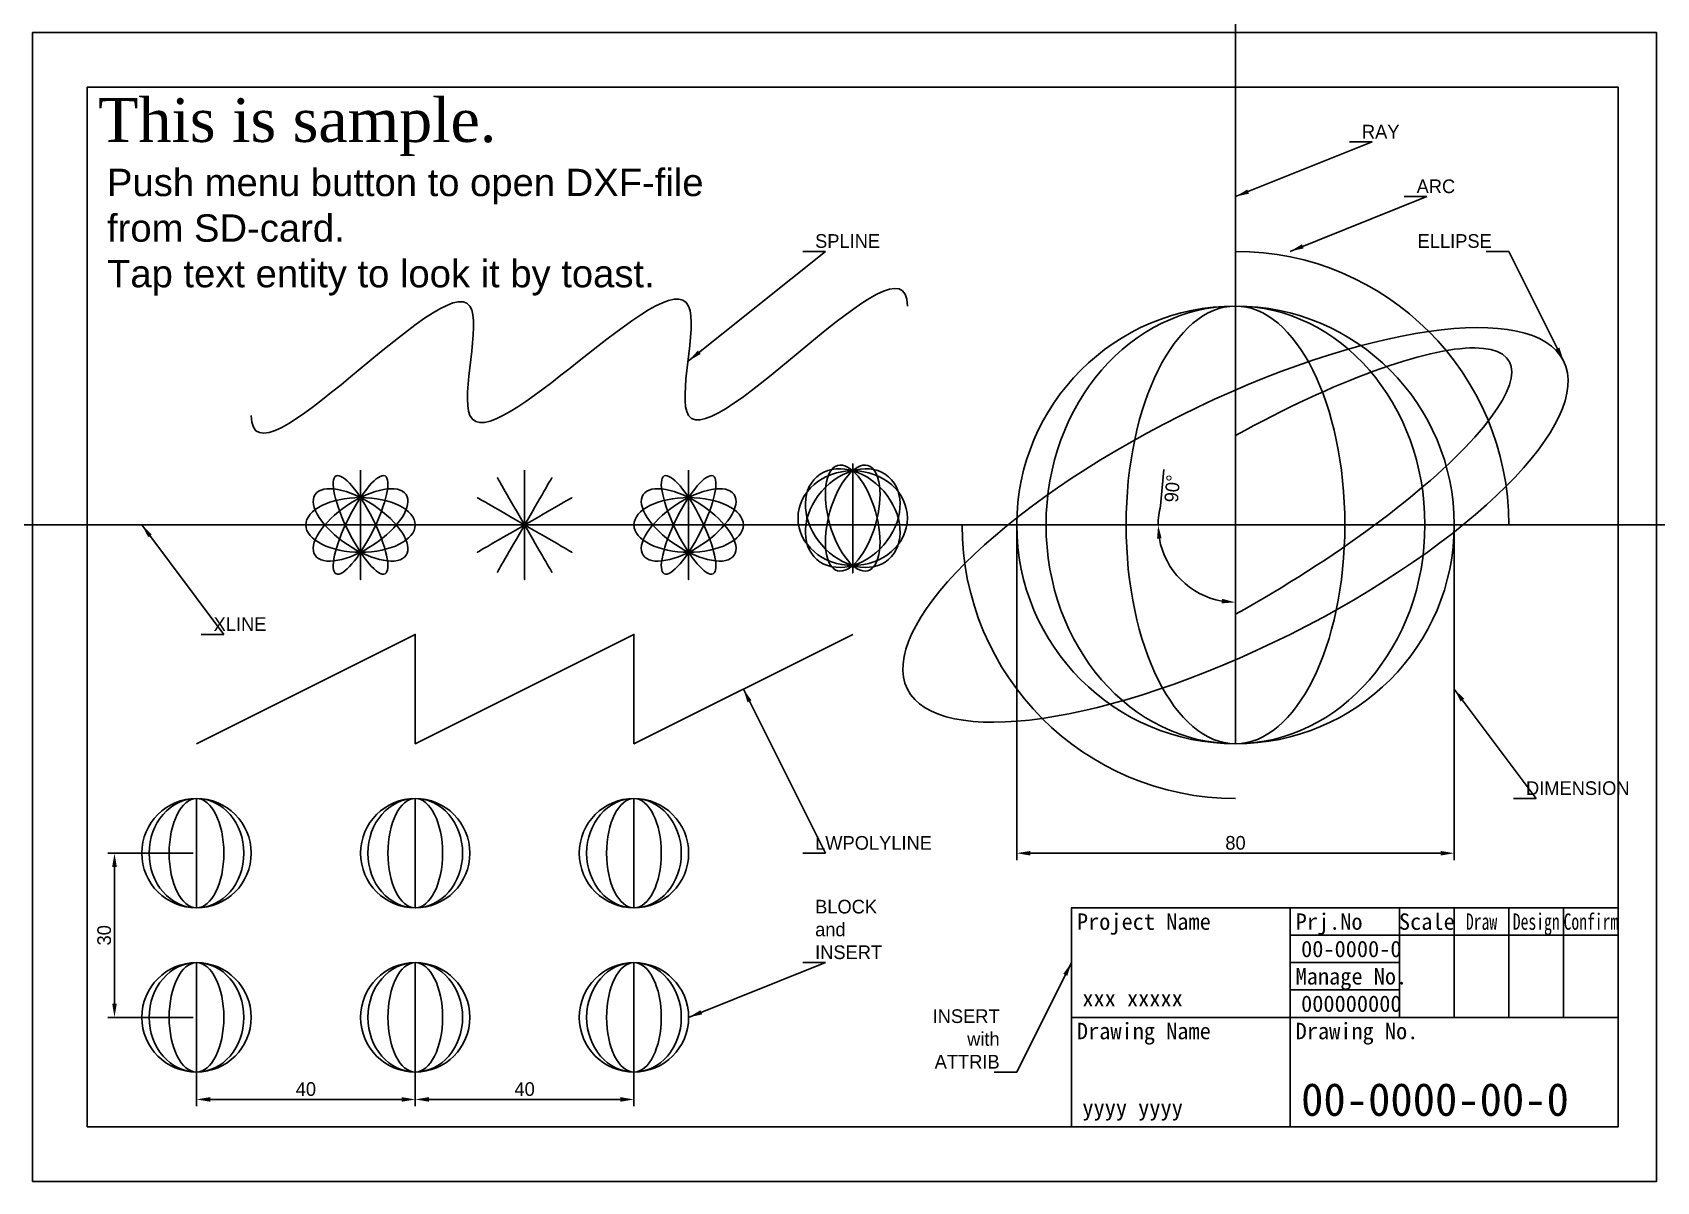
# Model space of a CAD drawing. Extents: x 0 to 297, y 0 to 210.
import ezdxf
from ezdxf.enums import TextEntityAlignment as Align

# ---------------------------------------------------------------- set-up
doc = ezdxf.new("R2010")
doc.units = 0
doc.layers.get('0').update_dxf_attribs({"color": 255})
for name, color, linetype in [('寸法', 3, 'Continuous'), ('用紙', 8, 'Continuous'), ('補助線', 4, 'Continuous'), ('説明', 30, 'Continuous')]:
    doc.layers.add(name, color=color, linetype=linetype)
doc.styles.add('ANNOTAION', font='ARIAL.TTF', dxfattribs={"height": 5})
doc.styles.add('CAPTION', font='TIMES.TTF', dxfattribs={"height": 8})
doc.styles.add('図番', font='MS Gothic.ttf', dxfattribs={"height": 6})
doc.styles.add('項目名', font='MS Gothic.ttf', dxfattribs={"height": 3})
doc.dimstyles.get("Standard").update_dxf_attribs({"dimtxt": 2.5, "dimasz": 2.5, "dimexe": 1.25, "dimexo": 0.625, "dimtad": 1, "dimdec": 4, "dimdsep": 46, "dimlunit": 6, "dimtxsty": 'Standard', "dimcen": 2.5, "dimadec": 0, "dimazin": 0, "dimtfac": 1, "dimtdec": 4, "dimtmove": 0, "dimatfit": 3, "dimfxl": 1, "dimtolj": 1, "dimtzin": 0, "dimarcsym": 0})

# ---------------------------------------------------------------- blocks, each defined once
blk = doc.blocks.new('A4横')
at = {"layer": '用紙'}
blk.add_lwpolyline([(0, 0), (297, 0), (297, 210), (0, 210)], close=True, dxfattribs=at)
blk = doc.blocks.new('A4横枠')
at = {"layer": '用紙'}
blk.add_lwpolyline([(10, 10), (290, 10), (290, 200), (10, 200)], close=True, dxfattribs=at)
blk = doc.blocks.new('BALL')
blk.add_circle((0, 0), 10)
at = {"extrusion": (0.5, 0, 0.866025)}
blk.add_circle((0, 0), 10, dxfattribs=at)
at = {"extrusion": (0.5, 0, -0.866025)}
blk.add_circle((0, 0), 10, dxfattribs=at)
at = {"extrusion": (0.866025, 0, 0.5)}
blk.add_circle((0, 0), 10, dxfattribs=at)
at = {"extrusion": (0.866025, 0, -0.5)}
blk.add_circle((0, 0), 10, dxfattribs=at)
at = {"extrusion": (1, 0, 6.12303e-17)}
blk.add_circle((0, 0), 10, dxfattribs=at)
blk = doc.blocks.new('*D7')
at = {"color": 0, "linetype": 'ByBlock', "lineweight": -2}
for p, q in [((180, 119.38), (180, 58.75)), ((260, 119.38), (260, 58.75)), ((182.5, 60), (257.5, 60))]:
    blk.add_line(p, q, dxfattribs=at)
at = {"color": 0, "linetype": 'ByBlock'}
for points in [[(180, 60), (182.5, 59.58), (182.5, 60.42)], [(260, 60), (257.5, 59.58), (257.5, 60.42)]]:
    blk.add_solid(points, dxfattribs=at)
at = {"layer": 'DEFPOINTS', "color": 0, "linetype": 'ByBlock'}
for p in [(180, 120), (260, 120)]:
    blk.add_point(p, dxfattribs=at)
at = {"color": 0, "linetype": 'ByBlock', "insert": (220, 61.88), "char_height": 2.5, "attachment_point": 5}
blk.add_mtext('\\A1;80', dxfattribs=at)
blk = doc.blocks.new('管理票', base_point=(100, 0))
at = {"layer": '用紙'}
for p, q in [((40, 0), (40, 40)), ((60, 40), (60, 20)), ((70, 40), (70, 20)), ((80, 40), (80, 20)), ((90, 40), (90, 20)), ((40, 35), (100, 35)), ((40, 30), (60, 30)), ((40, 25), (60, 25)), ((0, 20), (100, 20))]:
    blk.add_line(p, q, dxfattribs=at)
blk.add_lwpolyline([(0, 0), (100, 0), (100, 40), (0, 40)], close=True, dxfattribs=at)
at = {"layer": '用紙', "style": '項目名'}
for s, p in [('Project Name', (1, 36)), ('Prj.No', (41, 36)), ('Manage No.', (41, 26)), ('Drawing Name', (1, 16)), ('Drawing No.', (41, 16))]:
    blk.add_text(s, height=3, dxfattribs=at).set_placement(p)
blk.add_text('Scale', height=3, dxfattribs=at).set_placement((65, 36), align=Align.CENTER)
at = {"layer": '用紙', "style": '項目名', "width": 0.7}
for s, p in [('Draw', (75, 36)), ('Design', (85, 36)), ('Confirm', (95, 36))]:
    blk.add_text(s, height=3, dxfattribs=at).set_placement(p, align=Align.CENTER)
at = {"layer": '用紙'}
for tag, p, height, style in [('PRJNO', (42, 31), 3, '項目名'), ('工事名称', (2, 22), 3, '項目名'), ('管理NO', (42, 21), 3, '項目名'), ('図番', (42, 2), 6, '図番'), ('図名', (2, 2), 3, '項目名')]:
    blk.add_attdef(tag, p, '', height=height, dxfattribs=dict(at, style=style))
blk = doc.blocks.new('*D16')
at = {"color": 0, "linetype": 'ByBlock', "lineweight": -2}
for p, q in [((30, 29.38), (30, 13.75)), ((70, 29.38), (70, 13.75)), ((32.5, 15), (67.5, 15))]:
    blk.add_line(p, q, dxfattribs=at)
at = {"color": 0, "linetype": 'ByBlock'}
for points in [[(30, 15), (32.5, 14.58), (32.5, 15.42)], [(70, 15), (67.5, 14.58), (67.5, 15.42)]]:
    blk.add_solid(points, dxfattribs=at)
at = {"layer": 'DEFPOINTS', "color": 0, "linetype": 'ByBlock'}
for p in [(30, 30), (70, 30)]:
    blk.add_point(p, dxfattribs=at)
at = {"color": 0, "linetype": 'ByBlock', "insert": (50, 16.88), "char_height": 2.5, "attachment_point": 5}
blk.add_mtext('\\A1;40', dxfattribs=at)
blk = doc.blocks.new('*D17')
at = {"color": 0, "linetype": 'ByBlock', "lineweight": -2}
for p, q in [((70, 29.38), (70, 13.75)), ((110, 29.38), (110, 13.75)), ((72.5, 15), (107.5, 15))]:
    blk.add_line(p, q, dxfattribs=at)
at = {"color": 0, "linetype": 'ByBlock'}
for points in [[(70, 15), (72.5, 14.58), (72.5, 15.42)], [(110, 15), (107.5, 14.58), (107.5, 15.42)]]:
    blk.add_solid(points, dxfattribs=at)
at = {"layer": 'DEFPOINTS', "color": 0, "linetype": 'ByBlock'}
for p in [(70, 30), (110, 30)]:
    blk.add_point(p, dxfattribs=at)
at = {"color": 0, "linetype": 'ByBlock', "insert": (90, 16.88), "char_height": 2.5, "attachment_point": 5}
blk.add_mtext('\\A1;40', dxfattribs=at)
blk = doc.blocks.new('*D15')
at = {"color": 0, "linetype": 'ByBlock', "lineweight": -2}
for p, q in [((29.38, 60), (13.75, 60)), ((15, 32.5), (15, 57.5)), ((29.38, 30), (13.75, 30))]:
    blk.add_line(p, q, dxfattribs=at)
at = {"color": 0, "linetype": 'ByBlock'}
for points in [[(15, 60), (15.42, 57.5), (14.58, 57.5)], [(15, 30), (15.42, 32.5), (14.58, 32.5)]]:
    blk.add_solid(points, dxfattribs=at)
at = {"layer": 'DEFPOINTS', "color": 0, "linetype": 'ByBlock'}
for p in [(30, 60), (30, 30)]:
    blk.add_point(p, dxfattribs=at)
at = {"color": 0, "linetype": 'ByBlock', "insert": (13.12, 45), "char_height": 2.5, "attachment_point": 5, "rotation": 90}
blk.add_mtext('\\A1;30', dxfattribs=at)
blk = doc.blocks.new('*D21')
at = {"color": 0, "linetype": 'ByBlock', "lineweight": -2}
for p, q in [((206.3, 123.51), (206.89, 130.13)), ((200.62, 120), (207.11, 120)), ((220, 100.62), (220, 107.11))]:
    blk.add_line(p, q, dxfattribs=at)
for start, end in [(165.6385, 180), (190.1418, 259.8582)]:
    blk.add_arc((220, 120), 14.14, start, end, dxfattribs=at)
at = {"color": 0, "linetype": 'ByBlock'}
for points in [[(205.86, 120), (206.49, 117.55), (205.66, 117.47)], [(220, 105.86), (217.47, 105.66), (217.55, 106.49)]]:
    blk.add_solid(points, dxfattribs=at)
at = {"layer": 'DEFPOINTS', "color": 0, "linetype": 'ByBlock'}
for p in [(200, 120), (220, 120), (220, 100)]:
    blk.add_point(p, dxfattribs=at)
at = {"color": 0, "linetype": 'ByBlock', "insert": (208.46, 126.65), "char_height": 2.5, "attachment_point": 5, "rotation": 84.9291}
blk.add_mtext('\\A1;90%%d', dxfattribs=at)

msp = doc.modelspace()

# ---------------------------------------------------------------- linework, layer by layer
msp.add_lwpolyline([(30, 80), (70, 100), (70, 80), (110, 100), (110, 80), (150, 100)])
for start, end in [(0, 90), (180, 270)]:
    msp.add_arc((220, 120), 50, start, end)
msp.add_ellipse((220, 120), major_axis=(60, 30), ratio=0.333333333)
msp.add_ellipse((220, 120), major_axis=(-50, -30), ratio=0.242535625, start_param=1.426289304, end_param=4.567881958)
msp.add_open_spline([(40, 140), (40, 125.09288), (90.89815, 185.87403), (69.51441, 114.7935), (130.48559, 185.2065), (109.10185, 114.12597), (160, 174.90712), (160, 160)], degree=3, knots=[0, 0, 0, 0, 44.72135955, 64.72135955, 109.4427191, 129.4427191, 174.16407865, 174.16407865, 174.16407865, 174.16407865])
at = {"layer": '補助線'}
msp.add_xline((200, 120), (1, 0), dxfattribs=at)
msp.add_ray((220, 120), (0, 1), dxfattribs=at)

# ---------------------------------------------------------------- block references
at = {"xscale": 4, "yscale": 4}
msp.add_blockref('BALL', (220, 120), dxfattribs=at)
at = {"extrusion": (0, -0.5, 0.866025)}
msp.add_blockref('BALL', (150, 140), dxfattribs=at)
at = {"extrusion": (0, -0.866025, -0.5)}
msp.add_blockref('BALL', (60, -240), dxfattribs=at)
at = {"extrusion": (0, -1, 6.12303e-17)}
msp.add_blockref('BALL', (90, 0, -120), dxfattribs=at)
at = {"extrusion": (0, -0.866025, 0.5)}
msp.add_blockref('BALL', (120, 240), dxfattribs=at)
at = {"row_count": 2, "column_count": 3, "row_spacing": 30, "column_spacing": 40}
msp.add_blockref('BALL', (30, 30), dxfattribs=at)
msp.add_blockref('管理票', (290, 10)).add_auto_attribs({'工事名称': 'xxx xxxxx', '図名': 'yyyy yyyy', '図番': '00-0000-00-0', 'PRJNO': '00-0000-0', '管理NO': '000000000'})
at = {"layer": '用紙'}
for name in ['A4横', 'A4横枠']:
    msp.add_blockref(name, (0, 0), dxfattribs=at)

# ---------------------------------------------------------------- texts
at = {"style": 'CAPTION'}
msp.add_text('This is sample.', height=8, dxfattribs=at).set_placement((12, 190))
at = {"insert": (13.63373, 185.09881), "char_height": 5, "width": 120.064494, "attachment_point": 1, "style": 'ANNOTAION'}
msp.add_mtext('Push menu button to open DXF-file from SD-card.\\PTap text entity to look it by toast.', dxfattribs=at)
at = {"layer": '説明', "char_height": 2.5}
for s, insert, attachment_point in [('RAY', (243.125, 191.875), 4), ('ARC', (253.125, 181.875), 4), ('SPLINE', (143.125, 171.875), 4), ('ELLIPSE', (266.875, 171.875), 6), ('XLINE', (33.125, 101.875), 4), ('DIMENSION', (273.125, 71.875), 4), ('LWPOLYLINE', (143.125, 61.875), 4), ('BLOCK\\Pand\\PINSERT', (143.125, 46.05), 4), ('INSERT\\Pwith\\PATTRIB', (176.875, 26.05), 6)]:
    msp.add_mtext(s, dxfattribs=dict(at, insert=insert, attachment_point=attachment_point))

# ---------------------------------------------------------------- dimensions: what is measured, and where the dimension line sits
at = {"layer": '寸法'}
dim = msp.add_angular_dim_3p(base=(210, 110), center=(220, 120), p1=(200, 120), p2=(220, 100), dimstyle='Standard', override={"dimadec": 0}, dxfattribs=at)
dim.commit()
dim.dimension.update_dxf_attribs({"geometry": '*D21', "text_midpoint": (208.46136, 126.65406)})
for base, p1, p2, picture, middle in [((260, 60), (180, 120), (260, 120), '*D7', (220, 61.875)), ((70, 15), (30, 30), (70, 30), '*D16', (50, 16.875)), ((110, 15), (70, 30), (110, 30), '*D17', (90, 16.875))]:
    dim = msp.add_linear_dim(base=base, p1=p1, p2=p2, dimstyle='Standard', dxfattribs=at)
    dim.commit()
    dim.dimension.update_dxf_attribs({"geometry": picture, "text_midpoint": middle})
dim = msp.add_linear_dim(base=(15, 60), p1=(30, 30), p2=(30, 60), angle=90, dimstyle='Standard', dxfattribs=at)
dim.commit()
dim.dimension.update_dxf_attribs({"geometry": '*D15', "text_midpoint": (13.125, 45), "text_rotation": 90})

# ---------------------------------------------------------------- leaders
at = {"layer": '説明', "annotation_type": 0, "has_hookline": 1, "hookline_direction": 1}
for points in [[(220, 180), (245, 190), (242.5, 190)], [(230, 170), (255, 180), (252.5, 180)], [(120, 150), (145, 170), (142.5, 170)], [(280, 150), (270, 170), (267.5, 170)], [(20, 120), (35, 100), (32.5, 100)], [(130, 90), (145, 60), (142.5, 60)], [(260, 90), (275, 70), (272.5, 70)], [(120, 30), (145, 40), (142.5, 40)], [(190, 40), (180, 20), (177.5, 20)]]:
    msp.add_leader(points, dimstyle='Standard', override={"dimscale": 1, "dimgap": 0.625, "dimtad": 1, "dimclrd": 256}, dxfattribs=at)

doc.saveas('drawing.dxf')
